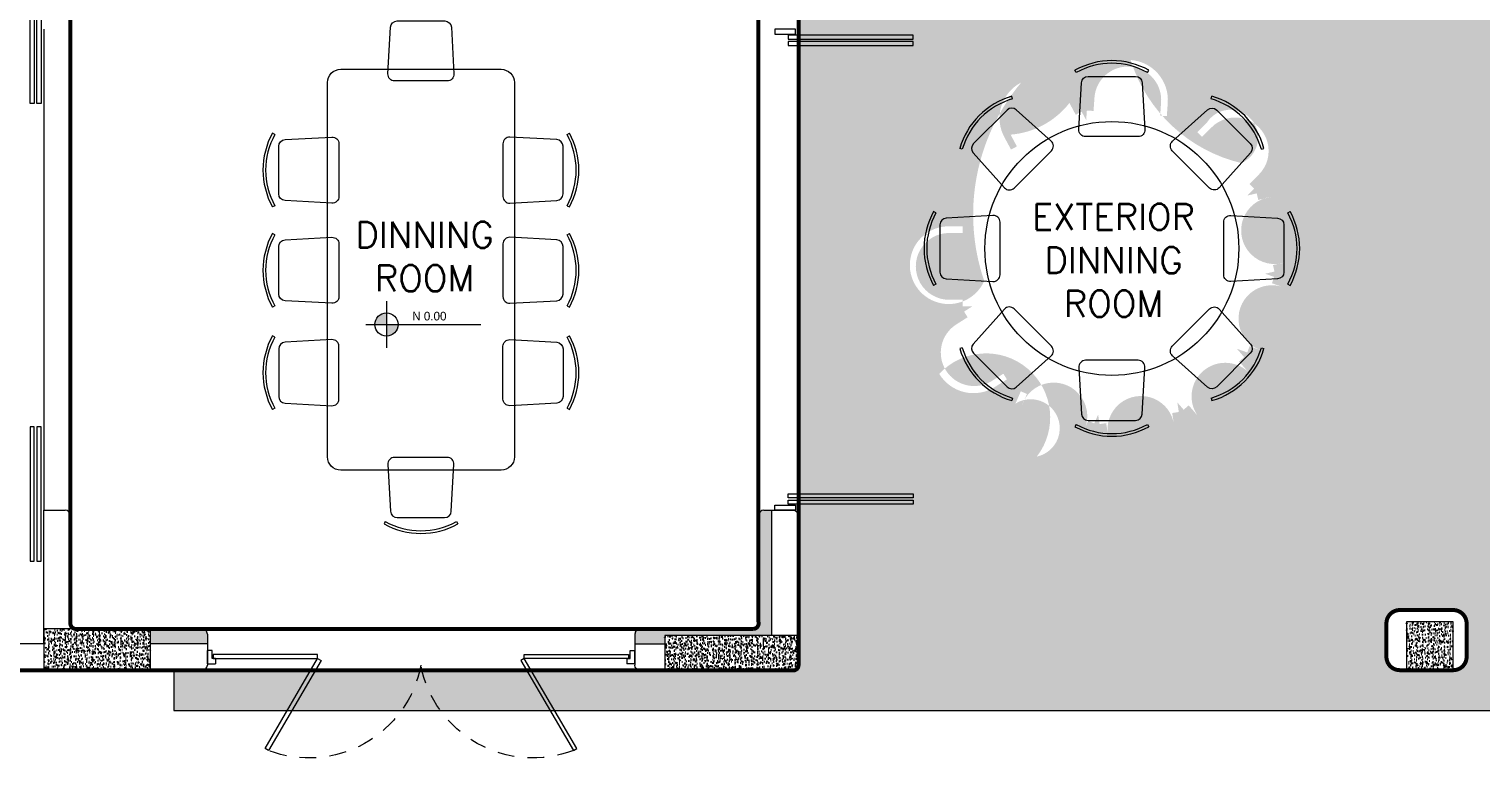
# Model space of a CAD drawing. Header units: metres. Extents: x 14 to 11050, y -346 to 476.
# Drawn here: x 142.66 to 153.52, y -216.09 to -210.63 of the extents above; entities that cross this region are included whole.
import ezdxf

# ---------------------------------------------------------------- set-up
doc = ezdxf.new("R2010")
doc.units = ezdxf.units.M
doc.linetypes.add('0', pattern=[0])
doc.linetypes.add('HIDDEN2', pattern=[0.1875, 0.125, -0.0625])
doc.layers.get('0').update_dxf_attribs({"color": 250, "linetype": '0', "lineweight": 20})
for name, color, linetype, lineweight in [('A-DOOR', 35, 'Continuous', 5), ('A-WALL', 250, 'Continuous', 20), ('baños', 140, 'Continuous', 0), ('Columnas', 7, 'Continuous', 18), ('MOBILIARIOS', 252, 'Continuous', 0), ('piso', 253, 'Continuous', 0), ('SE-2', 252, 'Continuous', 9), ('textos', 7, 'Continuous', 0)]:
    doc.layers.add(name, color=color, linetype=linetype, lineweight=lineweight)
doc.layers.add('HATCH', color=8, linetype='Continuous')
doc.layers.add('hatch piso', color=253, linetype='Continuous', lineweight=0, transparency=0.7)
doc.layers.add('RELLENO SECCION', color=8, linetype='Continuous', lineweight=0, transparency=0.4)
doc.layers.add('REVESTIMIENTO EXTERIOR', color=7, linetype='Continuous', lineweight=5, true_color=0xffdebd)
doc.styles.add('ESC100-2mm', font='arial.ttf', dxfattribs={"height": 0.15})
doc.styles.get("Standard").update_dxf_attribs({"font": 'arial.ttf', "height": 0.1875})
pattern_1 = [(49.99999999999999, (0, 0), (0.05829909407872129, -0.005100507372448988), [0.006096000000000001, -0.067056]), (355, (0, 0), (-0.01127789485599019, 0.06113819047649125), [0.004876800000000001, -0.05364498693440001]), (100.4514447, (0.00485824224, -0.00042504112), (0.04702119906891305, 0.05603768061190244), [0.005180802816, -0.056988878272]), (46.18420000000001, (0, 0.016256), (0.08674529308548158, -0.01345354493847269), [0.009144000000000001, -0.100584]), (96.63555760999996, (0.007228768000000001, 0.01513488), (0.07596932289648096, 0.07917635987127089), [0.0077712074048, -0.08548339461120001]), (351.1841511700001, (0, 0.016256), (0.07596932290079265, 0.07917635986737045), [0.007315189462400001, -0.0804671142144]), (21, (0.008128, 0.012192), (0.0485166052061224, -0.03272486341986804), [0.006096000000000001, -0.067056]), (326.0000000000001, (0.008128, 0.012192), (0.01977664907124706, 0.05894014915914217), [0.004876800000000001, -0.0536448]), (71.45144499999999, (0.012171050432, 0.009464928031999999), (0.06829325416918917, 0.02621528604348968), [0.005180802816000001, -0.056988780032]), (37.50000000000001, (0, 0), (0.0009883530401893813, 0.027057612439409), [0, -0.05299456, 0, -0.05445760000000001, 0, -0.05384800000000001]), (7.499999999999999, (0, 0), (0.02138229200329784, 0.03205778394179824), [0, -0.03104896, 0, -0.05177536000000001, 0, -0.0205232]), (327.5, (-0.01812544, 0), (0.04338899045339885, -0.001833198077655502), [0, -0.02032, 0, -0.06339840000000001, 0, -0.0841248]), (317.5, (-0.02625344, 0), (0.04740133804352578, 0.00813647713066657), [0, -0.026416, 0, -0.04210304, 0, -0.0597408])]

# ---------------------------------------------------------------- blocks, each defined once
blk = doc.blocks.new('A$C9daa110d')
at = {"layer": 'A-DOOR'}
for p, q in [((0.03499999968198608, 0.0005169954367829632), (0, 0.0005227126059708098)), ((1.633476927054289e-05, 0.1005227127141595), (0.06001633402468087, 0.100512911852725)), ((1.633476927054289e-05, 0.1005227127141595), (3.26695385979292e-05, 0.0005227126059708098)), ((0.03500980054343472, 0.06051699469219329), (0.03499999968198608, 0.0005169954367829632)), ((0.06000980011680213, 0.06051291099994671), (0.03500980054343472, 0.06051699469219329)), ((0.06000980011680213, 0.06051291099994671), (0.0600163340244535, 0.1005129105035465)), ((3.14000973762586, 0.06000980011684476), (3.140016271533511, 0.1000097996204445)), ((3.14000973762586, 0.06000980011684476), (3.165009737199227, 0.06000571642459818)), ((3.200016270789149, 0.1000000001081887), (3.140016271533739, 0.1000098009696231)), ((3.165009737199227, 0.06000571642459818), (3.164999936337779, 5.717169187846594e-06)), ((3.164999936337779, 5.717169187846594e-06), (3.199999936019822, 0)), ((3.200016270789149, 0.1000000001081887), (3.199999936019822, 0))]:
    blk.add_line(p, q, dxfattribs=at)
for points in [[(0.4314092330020003, 0.7340958945085703), (0.8247074544361226, 0.06038799940252204), (0.8508633782872153, 0.07565734447823758), (0.457565156853093, 0.7493652395843071)], [(2.765838793269268, 0.7337145708262867), (2.372320495568999, 0.060135200383165), (2.346169561538147, 0.07541308966342086), (2.739687859238416, 0.748992460106571)], [(0.04460117791131779, 0.06051542796283371), (0.8247074544361226, 0.06038799940252204), (0.8247025071707412, 0.03010128239537835), (0.04459623064587959, 0.03022871095569002)], [(3.152426772093804, 0.06000777182291728), (2.372320495568999, 0.060135200383165), (2.372315548303675, 0.02984848337602131), (3.15242182482848, 0.02972105481577358)]]:
    blk.add_lwpolyline(points, close=True, dxfattribs=at)
at = {"layer": 'A-DOOR', "linetype": 'HIDDEN2'}
for centre, start, end in [((0.7599614829443908, -0.04884637082306398), 10.76134296711832, 110.7488073156987), ((2.43703077724183, -0.04912031622266966), 69.23247441770859, 169.2199387662857)]:
    blk.add_arc(centre, 0.8535720901146175, start, end, dxfattribs=at)
blk = doc.blocks.new('A$C19a6c55b')
at = {"layer": 'A-DOOR'}
for points in [[(-1.728039933368564e-11, 3.562536612712151), (0.1553727816562969, 3.562536612712151), (0.1553727816562969, 3.600000000031727), (-1.728039933368564e-11, 3.600000000031727)], [(0.1005140850720636, 3.525121904975762), (1.035720050799682, 3.525121904975762), (1.035720050799682, 3.555408622386935), (0.1005140850720636, 3.555408622386935)], [(0.1005140850720636, 3.477433492034365), (1.035720050799682, 3.477433492034365), (1.035720050799682, 3.507720209445537), (0.1005140850720636, 3.507720209445537)], [(0.1005140850720636, 0.122566508029152), (1.035720050799682, 0.122566508029152), (1.035720050799682, 0.09227979061797953), (0.1005140850720636, 0.09227979061797953)], [(-1.728039933368564e-11, 0.0374633873513659), (0.1553727816562969, 0.0374633873513659), (0.1553727816562969, 3.178968199790688e-11), (-1.728039933368564e-11, 3.178968199790688e-11)], [(0.1005140850720636, 0.07487809508775456), (1.035720050799682, 0.07487809508775456), (1.035720050799682, 0.04459137767658206), (0.1005140850720636, 0.04459137767658206)]]:
    blk.add_lwpolyline(points, close=True, dxfattribs=at)
blk = doc.blocks.new('PL BASE 1N NASAS 09')
at = {"layer": 'HATCH'}
h = blk.add_hatch(dxfattribs=at)
h.set_pattern_fill('AR-CONC', color=256, scale=0.00032)
h.set_pattern_definition(pattern_1)
h.paths.add_polyline_path([(-99.03107123376117, -54.9387964355179), (-99.03107123376117, -55.23879643551791), (-98.23107123376118, -55.23879643551791), (-98.23107123376118, -54.9387964355179)])
h = blk.add_hatch(dxfattribs=at)
h.set_pattern_fill('AR-CONC', color=256, scale=0.00032)
h.set_pattern_definition(pattern_1)
h.paths.add_polyline_path([(-88.83107123375476, -55.23666571489017), (-88.48107123376883, -55.23666571489017), (-88.48107123377585, -54.88666571489014), (-88.83107123376178, -54.88666571489014)])
h = blk.add_hatch(dxfattribs=at)
h.set_pattern_fill('AR-CONC', color=256, scale=0.00032)
h.set_pattern_definition(pattern_1)
h.paths.add_polyline_path([(-94.38108143906942, -55.23879643552809), (-94.38151713547097, -54.98879643550768), (-93.63107123376068, -54.9887964354734), (-93.63063553736004, -54.98879643544521), (-93.38150693016303, -54.98879643544521), (-93.38150693016235, -55.23879643551803)])
at = {"layer": 'RELLENO SECCION', "true_color": 0xc7c8ca}
h = blk.add_hatch(color=9, dxfattribs=at)
h.dxf.hatch_style = 1
edge = h.paths.add_edge_path()
edge.add_arc((-93.7210712337618, -54.89879643551783), 0.04000000000003467, 270.0000000000407, 359.9999999999491, ccw=False)
edge.add_line((-93.72107123376178, -54.93879643551787), (-94.56605421593143, -54.93879643551792))
edge.add_arc((-94.56605421593139, -54.97879643551796), 0.04000000000004889, 90.00000000006106, 180.0000000016183)
edge.add_line((-94.60605421593144, -54.97879643551909), (-94.60605421592935, -55.04971880325937))
edge.add_line((-94.60605421592935, -55.04971880325937), (-94.38118238223932, -55.04971880325276))
edge.add_line((-94.38118238223932, -55.04971880325276), (-94.38107123376159, -54.98879643551774))
edge.add_line((-94.38107123376159, -54.98879643551774), (-93.63107123376145, -54.98879643545328))
edge.add_line((-93.63107123376145, -54.98879643545328), (-93.5814834477874, -54.98879643545168))
edge.add_line((-93.5814834477874, -54.98879643545168), (-93.58147075796398, -54.04973798366139))
edge.add_line((-93.58147075796398, -54.04973798366139), (-93.64107123376446, -54.04971909960484))
edge.add_arc((-93.64107123376176, -54.08971909960485), 0.04000000000000625, 90.00000000386754, 179.9999999999796)
edge.add_line((-93.68107123376177, -54.08971909960484), (-93.68107123376177, -54.89879643551787))
edge = h.paths.add_edge_path()
edge.add_arc((-97.84605503315241, -54.97879643551792), 0.04000000000000625, 359.9999999967838, 449.9999999999797)
edge.add_line((-97.8460550331524, -54.93879643551792), (-98.23107123376118, -54.93879643551787))
edge.add_line((-98.23107123376118, -54.93879643551787), (-98.23107123376118, -55.04971880325265))
edge.add_line((-98.23107123376118, -55.04971880325265), (-97.80605503315638, -55.04971880325269))
edge.add_line((-97.80605503315638, -55.04971880325269), (-97.8060550331524, -54.97879643552017))
at = {"layer": 'textos', "transparency": 33554534}
h = blk.add_hatch(color=256, dxfattribs=at)
h.dxf.hatch_style = 1
h.paths.add_polyline_path([(-96.46557318007744, -52.57425291447086, 0.4142135623730951), (-96.55211836813878, -52.66079810268363), (-96.46557318007744, -52.66079810268363)])
h.paths.add_polyline_path([(-96.37902799186467, -52.66079810268363), (-96.46557318007744, -52.66079810268363), (-96.46557318007744, -52.7473432908964, 0.4142135623730951)])
at = {"layer": 'A-DOOR'}
for points in [[(-99.10185211654857, -50.01227761068533), (-99.10185211654857, -51.00677761068533), (-99.13213883395997, -51.00677761068533), (-99.13213883395997, -50.01227761068533)], [(-99.0510294373463, -50.01227761068533), (-99.0510294373463, -51.00677761068533), (-99.0813161547577, -51.00677761068533), (-99.0813161547577, -50.01227761068533)], [(-99.10185211654857, -54.431916499058), (-99.10185211654857, -53.42641649905801), (-99.13213883395997, -53.42641649905801), (-99.13213883395997, -54.431916499058)], [(-99.0510294373463, -54.431916499058), (-99.0510294373463, -53.42641649905801), (-99.0813161547577, -53.42641649905801), (-99.0813161547577, -54.431916499058)]]:
    blk.add_lwpolyline(points, close=True, dxfattribs=at)
at = {"layer": 'A-WALL'}
for p, q in [((-99.0310712337411, -55.04971880325265), (-99.03107123374099, -54.04967998712061)), ((-99.0310712337411, -54.04967998712061), (-98.8710712337415, -54.04967998712061)), ((-98.83107123374113, -54.89879643551792), (-98.8310712337415, -54.08967998712059)), ((-93.68107123376177, -54.08971909960484), (-93.68107123376177, -54.89879643551785)), ((-97.84605503315241, -54.93879643551792), (-98.23107123376118, -54.93879643551787)), ((-97.8060550331524, -54.97879643552223), (-97.80605503316536, -55.20971880325706)), ((-94.60605421593144, -54.97879643552223), (-94.60605421592464, -55.20971880325269)), ((-99.0310712337411, -55.04971880325265), (-100.231004132018, -55.0497188030884)), ((-97.80605503315638, -55.04971880325269), (-98.23107123376118, -55.04971880325265)), ((-97.8460550331656, -55.24971880325274), (-102.6710041131419, -55.24971880307616))]:
    blk.add_line(p, q, dxfattribs=at)
for points in [[(-93.64107123376176, -54.04971909960484), (-93.4214834477872, -54.0497886746898, -0.414213562373095), (-93.38148344778719, -54.0897886746898), (-93.38148344778719, -55.20971880325269, -0.414213562373095), (-93.4214834477872, -55.24971880325269), (-94.56605421592464, -55.24971880325269, -0.414213562373095), (-94.60605421592464, -55.20971880325269)], [(-93.72107123376178, -54.93879643551787, 0.414213562373043), (-93.68107123376177, -54.89879643551787), (-93.68107123376177, -54.87787406771032)]]:
    blk.add_lwpolyline(points, format="xyb", dxfattribs=at)
for points in [[(-93.5814834477874, -54.98879643544521), (-93.58147075796398, -54.04973798366139)], [(-94.56605421593143, -54.93879643551787), (-93.72107123376178, -54.93879643551787)], [(-94.60605421592936, -55.04971880325937), (-94.38118238223932, -55.04971880325276)]]:
    blk.add_lwpolyline(points, dxfattribs=at)
blk.add_lwpolyline([(-88.4810712337412, -54.79758808262478), (-88.88107123374107, -54.79758808262478, 0.414213562373095), (-88.9810712337412, -54.89758808262481), (-88.9810712337412, -55.14758808262481, 0.414213562373095), (-88.88107123374107, -55.24758808262483), (-88.4810712337412, -55.24758808262483, 0.414213562373095), (-88.38107123374107, -55.14758808262481), (-88.38107123374107, -54.89758808262481, 0.414213562373095)], format="xyb", close=True, dxfattribs=at)
for centre, start, end in [((-98.8710712337415, -54.08967998712061), 2.651310382467988e-11, 90), ((-93.64107123376176, -54.08971909960484), 90.00000000000001, 179.9999999999943), ((-98.79107123374106, -54.8987964355179), 180.0000000000265, 269.9999999999973), ((-97.84605503315241, -54.97879643551791), 359.9999999938119, 89.99999999999726), ((-94.56605421593143, -54.97879643551791), 90.00000000000325, 180.0000000061881), ((-97.84605503316537, -55.20971880325274), 269.9999999996816, 359.9999999938119)]:
    blk.add_arc(centre, 0.04, start, end, dxfattribs=at)
at = {"layer": 'Columnas'}
for points in [[(-99.03107123376117, -54.9387964355179), (-99.03107123376117, -55.23879643551791), (-98.23107123376118, -55.23879643551791), (-98.23107123376118, -54.9387964355179)], [(-88.83107123376178, -55.23666571489017), (-88.48107123376178, -55.23666571489017), (-88.48107123376178, -54.88666571489014), (-88.83107123376178, -54.88666571489014)]]:
    blk.add_lwpolyline(points, close=True, dxfattribs=at)
blk.add_lwpolyline([(-94.38107123376159, -55.23879643551803), (-93.38107123376159, -55.23879643551803), (-93.38107123376165, -54.98879643544521), (-93.63107123376142, -54.98879643544521), (-93.63107123376145, -54.98879643545328), (-94.38107123376159, -54.98879643551774), (-94.38152734077886, -55.23879643551803)], dxfattribs=at)
at = {"layer": 'piso', "transparency": 33554687}
blk.add_line((-93.38148344778719, -54.08978867468981), (-93.3810712337413, -50.40978222417165), dxfattribs=at)
at = {"layer": 'piso'}
for p, q in [((-99.03107123374099, -50.44967998711974), (-99.03107123374099, -54.04967998712061)), ((-98.05600038232724, -55.2497188032528), (-98.05600038232724, -55.54971880325279)), ((-97.8460550331656, -55.24971880325274), (-94.56605421592464, -55.24971880325269)), ((-98.05600038232724, -55.54971880325279), (-88.18107123374125, -55.54971880325279))]:
    blk.add_line(p, q, dxfattribs=at)
at = {"layer": 'textos'}
for p, q in [((-96.46557318007744, -52.48682012883589), (-96.46557318007744, -52.83477607653114)), ((-96.61938859591628, -52.66079810268363), (-95.75851461601614, -52.66079810268363))]:
    blk.add_line(p, q, dxfattribs=at)
blk.add_circle((-96.46557318007744, -52.66079810268363), 0.08654518812586502, dxfattribs=at)
at = {"color": 1, "xscale": -1, "rotation": 180}
blk.add_blockref('A$C9daa110d', (-97.8060621282413, -55.09971880310571), dxfattribs=at)
at = {"layer": 'SE-2'}
blk.add_blockref('A$C19a6c55b', (-93.55875762456046, -54.04978867472159), dxfattribs=at)
at = {"layer": 'baños', "linetype": 'Continuous'}
for tag, p in [('TRADENAME', (-121.6562016750018, -54.82733454534268)), ('MODELNUMBER', (-121.6562016749461, -54.82729221336881)), ('PRODUCT', (-121.6562016750575, -54.82737687731678)), ('MATERIAL', (-121.6562016751134, -54.82741920929088))]:
    blk.add_attdef(tag, p, '', height=2.5399184405861e-05, rotation=359.9999244952277, dxfattribs=at)
at = {"layer": 'textos', "char_height": 0.195, "width": 3.404876511770499, "attachment_point": 7}
for s, insert in [('\\pxqc;{\\Fromans|c0;EXTERIOR\\PDINNING \\PROOM}', (-92.72650502324075, -52.60243669276115)), ('\\pxqc;{\\Fromans|c0;DINNING \\PROOM}', (-97.88306422797069, -52.41199728802179))]:
    blk.add_mtext(s, dxfattribs=dict(at, insert=insert))
at = {"layer": 'textos', "insert": (-96.27260545934023, -52.56541085007686), "char_height": 0.065, "attachment_point": 1, "style": 'ESC100-2mm'}
blk.add_mtext_dynamic_manual_height_columns('{\\Ftxt|c0;N 0.00}', width=2.216942068900153, gutter_width=0.5, heights=[0], dxfattribs=at)
blk = doc.blocks.new('PL MUEBLES 1N NASAS 09')
at = {"layer": 'hatch piso'}
h = blk.add_hatch(dxfattribs=at)
h.set_pattern_fill('AR-BRSTD', color=256, scale=0.002, angle=-90.00000000000001)
h.set_pattern_definition([(270, (32.50438192473212, 232.0100725299642), (0.1354836, -2.178742458197296e-17), []), (0, (32.50438192473212, 232.0100725299642), (0.1354836, 0.2032), [0.1354836, -0.1354836])])
h.paths.add_polyline_path([(77.64229406997623, 53.25491652137001), (75.08047333544067, 53.25491652137001), (75.08047333544044, 47.44807486002907), (74.08047333542248, 47.44807486007264), (74.08047333544073, 53.25357486007555), (64.20552944245787, 53.25357486007555), (64.20552944245782, 52.9535748600422), (68.88047333544063, 52.95357486001596), (68.880473335447, 32.95357486002914), (64.20554418686284, 32.95357486002335), (64.20554418684607, 32.65357486003462), (74.0804733354226, 32.65357486001759), (74.08047333543175, 38.45357486005076), (75.0804733354496, 38.45357486000719), (75.08047333544044, 32.65491652136998), (77.64229406997623, 32.65491652136998)])
h.paths.add_polyline_path([(72.26297461204848, 46.10878603823181), (72.26297461204848, 45.65878603823199), (72.68813298355411, 45.65878603823199), (72.68813298355411, 44.65878603823199), (70.08813298355398, 44.65878603823199), (70.08813298355398, 45.65878603823199), (70.50487204015616, 45.65878603823199), (70.50487204015616, 46.10878603823181)], flags=16)
h.paths.add_polyline_path([(70.19505878956664, 48.59953696519079), (70.19505878956664, 49.59953696519079), (71.89505878956669, 49.59953696519079), (71.89505878956669, 48.59953696519079)], flags=16)
edge = h.paths.add_edge_path(flags=16)
edge.add_arc((73.38047333544063, 47.14807486002934), 0.1000000000000227, 90, 180, ccw=False)
edge.add_line((73.38047333544063, 47.24807486002936), (73.78047333544049, 47.24807486002936))
edge.add_arc((73.78047333544055, 47.14807486002928), 0.1000000000000796, 3.26281224261038e-11, 90.00000000003263, ccw=False)
edge.add_line((73.88047333544063, 47.14807486002934), (73.8804733354406, 46.89807486002937))
edge.add_arc((73.78047333544062, 46.89807486002935), 0.0999999999999801, -90.00000000000819, 8.185452315956354e-12, ccw=False)
edge.add_line((73.7804733354406, 46.79807486002937), (73.38047333544051, 46.79807486002937))
edge.add_arc((73.38047333544048, 46.89807486002937), 0.09999999999999432, 180, 270.00000000001626, ccw=False)
edge.add_line((73.28047333544049, 46.89807486002937), (73.2804733354406, 47.14807486002934))
edge = h.paths.add_edge_path(flags=16)
edge.add_arc((71.0742145383112, 50.00336760197825), 0.25, 0, 360)
edge = h.paths.add_edge_path(flags=16)
edge.add_ellipse((71.53813297908363, 43.9233636517568), major_axis=(0.7999549386161108, 0.008490947165668672), ratio=0.4192585178968346, start_angle=0, end_angle=360)
h.paths.add_polyline_path([(72.68813298355411, 44.30739295435234), (73.48813298360068, 44.30739295435234), (73.48813298360068, 43.50739295430577), (72.68813298355411, 43.50739295430577)], flags=16)
h.paths.add_polyline_path([(70.08813298355398, 44.30739295435234), (70.08813298355398, 43.50739295430577), (69.28813298350741, 43.50739295430577), (69.28813298350741, 44.30739295435234)], flags=16)
h.paths.add_polyline_path([(70.19505878956664, 50.40719823876572), (70.19505878956664, 51.40719823876572), (71.89505878956669, 51.40719823876572), (71.89505878956669, 50.40719823876572)], flags=16)
edge = h.paths.add_edge_path(flags=16)
edge.add_ellipse((71.53813297908363, 41.98370843603601), major_axis=(0.7999549386161108, -0.008490947165668672), ratio=0.4192585178968346, start_angle=0, end_angle=360, ccw=False)
h.paths.add_polyline_path([(72.68813298355411, 42.39967913348704), (73.48813298360068, 42.39967913348704), (73.48813298360068, 41.59967913344047), (72.68813298355411, 41.59967913344047)], flags=16)
h.paths.add_polyline_path([(70.08813298355398, 42.39967913348704), (70.08813298355398, 41.59967913344047), (69.28813298350741, 41.59967913344047), (69.28813298350741, 42.39967913348704)], flags=16)
edge = h.paths.add_edge_path(flags=16)
edge.add_line((73.28047333544072, 52.59594413940195), (73.28047333544063, 52.84594413940189))
edge.add_arc((73.38047333544061, 52.84594413940191), 0.0999999999999801, 89.99999999999193, 180.0000000000081, ccw=False)
edge.add_line((73.38047333544063, 52.94594413940189), (73.78047333544072, 52.94594413940189))
edge.add_arc((73.78047333544069, 52.84594413940195), 0.09999999999993747, -3.26281224261038e-11, 89.99999999998369, ccw=False)
edge.add_line((73.88047333544063, 52.84594413940189), (73.88047333544071, 52.59594413940195))
edge.add_arc((73.78047333544073, 52.59594413940194), 0.0999999999999801, -90.00000000000819, 8.185452315956354e-12, ccw=False)
edge.add_line((73.78047333544072, 52.49594413940196), (73.38047333544063, 52.49594413940196))
edge.add_arc((73.38047333544066, 52.59594413940189), 0.09999999999993747, 179.9999999999674, 269.99999999998374, ccw=False)
h.paths.add_polyline_path([(72.68813298355411, 41.24828604956082), (72.68813298355411, 40.24828604956082), (72.26297461204848, 40.24828604956082), (72.26297461204848, 39.798286049561), (70.50487204015616, 39.798286049561), (70.50487204015616, 40.24828604956082), (70.08813298355398, 40.24828604956082), (70.08813298355398, 41.24828604956082)], flags=16)
edge = h.paths.add_edge_path(flags=16)
edge.add_line((73.38047333544051, 39.0989972277639), (73.7804733354406, 39.0989972277639))
edge.add_arc((73.78047333544063, 38.99899722776391), 0.09999999999999432, 0, 90.00000000001631, ccw=False)
edge.add_line((73.88047333544063, 38.99899722776391), (73.88047333544051, 38.74899722776394))
edge.add_arc((73.78047333544049, 38.74899722776394), 0.1000000000000227, -90, 0, ccw=False)
edge.add_line((73.78047333544049, 38.64899722776391), (73.38047333544063, 38.64899722776391))
edge.add_arc((73.38047333544057, 38.74899722776399), 0.1000000000000796, 180.0000000000326, 270.00000000003257, ccw=False)
edge.add_line((73.28047333544049, 38.74899722776394), (73.2804733354406, 38.99899722776391))
edge.add_arc((73.38047333544057, 38.99899722776394), 0.0999999999999659, 90.00000000003263, 180.0000000000163, ccw=False)
edge = h.paths.add_edge_path(flags=0)
edge.add_line((70.48365891830525, 36.79522317820329), (70.4398800839295, 36.82292017399391))
edge.add_line((70.4398800839295, 36.82292017399391), (70.4131478727083, 36.78066631164694))
edge.add_line((70.4131478727083, 36.78066631164694), (70.32864014801484, 36.83413073408965))
edge.add_arc((70.19497909190825, 36.62286142235588), 0.2499999999999819, 57.68021319181359, 237.6802131918136)
edge.add_line((70.06131803580166, 36.41159211062211), (70.14582576049537, 36.3581276881792))
edge.add_line((70.14582576049537, 36.3581276881792), (70.11909354927406, 36.3158738258324))
edge.add_line((70.11909354927406, 36.3158738258324), (70.1731394557655, 36.28168129270685))
edge.add_arc((71.25621804709692, 35.97743506840928), 1.124999999999911, 133.3709649465783, 164.3094841489595, ccw=False)
edge = h.paths.add_edge_path(flags=16)
edge.add_arc((70.00419201307986, 35.98652027748952), 0.2909391300207996, 89.2588743430332, 335.97933893623923, ccw=False)
edge.add_line((70.00795522989785, 36.27743506841023), (70.1079552298981, 36.2774350684102))
edge.add_line((70.1079552298981, 36.2774350684102), (70.1079552298981, 36.22743506841022))
edge.add_line((70.1079552298981, 36.22743506841022), (70.00795522989739, 36.22743506841022))
edge.add_arc((70.00795522989732, 35.97743506841022), 0.25, 89.99999999998371, 269.9999999999902)
edge.add_line((70.00795522989728, 35.72743506841022), (70.10795522989741, 35.72743506841022))
edge.add_line((70.10795522989741, 35.72743506841022), (70.10795522989719, 35.67743506841012))
edge.add_line((70.10795522989719, 35.67743506841012), (70.17985118550013, 35.67743506841003))
edge.add_line((70.17985118550013, 35.67743506841003), (70.11909354927406, 35.63899631098781))
edge.add_line((70.11909354927406, 35.63899631098781), (70.14582576049537, 35.59674244864101))
edge.add_line((70.14582576049537, 35.59674244864101), (70.06131803580149, 35.54327802619801))
edge.add_arc((70.19497909190824, 35.33200871446432), 0.2499999999999934, 122.3197868082271, 302.3197868081512)
edge.add_line((70.3286401480147, 35.12073940273046), (70.4131478727083, 35.17420382517327))
edge.add_line((70.4131478727083, 35.17420382517327), (70.4398800839295, 35.1319499628263))
edge.add_line((70.4398800839295, 35.1319499628263), (70.35537235923601, 35.07848554038364))
edge.add_arc((70.18980004316087, 35.32865709781886), 0.3000000000000866, 211.2742799023337, 303.49798923904575, ccw=False)
edge.add_arc((70.28470962891768, 34.84717721287504), 0.4790926908531943, -37.75931426553501, 137.1634994422355, ccw=False)
edge.add_arc((70.6181354084435, 34.76621458644701), 0.2171929796369701, 282.0494044415422, 481.7281917725827)
edge.add_line((70.5039157446194, 34.95094860821749), (70.54397861828869, 35.04257265611608))
edge.add_line((70.54397861828869, 35.04257265611608), (70.58979064223826, 35.02254121928166))
edge.add_line((70.58979064223826, 35.02254121928166), (70.54972776856889, 34.93091717138276))
edge.add_arc((70.78995102193791, 34.85629014508434), 0.2515480163176458, -29.977208623414526, 162.7422291662654, ccw=False)
edge.add_line((71.00784800806281, 34.73060280303662), (71.04791088173232, 34.82222685093558))
edge.add_line((71.04791088173232, 34.82222685093558), (71.09372290568177, 34.80219541410091))
edge.add_line((71.09372290568177, 34.80219541410091), (71.12252649154783, 34.86806939889908))
edge.add_line((71.12252649154783, 34.86806939889908), (71.1334043820147, 34.79700112235417))
edge.add_line((71.1334043820147, 34.79700112235417), (71.18282877310111, 34.80456614487588))
edge.add_line((71.18282877310111, 34.80456614487588), (71.19795881814392, 34.70571736270335))
edge.add_arc((71.44301081336786, 34.75706609966703), 0.2503740664505842, 5.569938851973177, 191.8346553073248, ccw=False)
edge.add_line((71.69220272900674, 34.78136758791845), (71.67707268396379, 34.88021637009109))
edge.add_line((71.67707268396379, 34.88021637009109), (71.72649707505019, 34.8877813926126))
edge.add_line((71.72649707505019, 34.8877813926126), (71.71561918458355, 34.95884966915656))
edge.add_line((71.71561918458355, 34.95884966915656), (71.76280808590553, 34.90460728698221))
edge.add_line((71.76280808590553, 34.90460728698221), (71.80053091865756, 34.93742478062785))
edge.add_line((71.80053091865756, 34.93742478062785), (71.86616590594875, 34.86197911512375))
edge.add_arc((72.07366298416885, 35.00436117733337), 0.2516499336557487, 47.586710559375774, 214.4574572161482, ccw=False)
edge.add_line((72.24339423346777, 35.19015405157879), (72.17775924617666, 35.26559971708247))
edge.add_line((72.17775924617666, 35.26559971708247), (72.21548207892869, 35.29841721072793))
edge.add_line((72.21548207892869, 35.29841721072793), (72.16120610725665, 35.36080599105202))
edge.add_line((72.16120610725665, 35.36080599105202), (72.23912736835058, 35.33311992811727))
edge.add_line((72.23912736835058, 35.33311992811727), (72.25586750521842, 35.38023434011251))
edge.add_line((72.25586750521842, 35.38023434011251), (72.35009632920836, 35.34675406637668))
edge.add_arc((72.42344946373964, 35.58600269563753), 0.2502410616760513, 67.92434522055379, 252.9545688689378, ccw=False)
edge.add_line((72.5174976978879, 35.81789818632751), (72.42326887389748, 35.85137846006347))
edge.add_line((72.42326887389748, 35.85137846006347), (72.44000901076555, 35.89849287205865))
edge.add_line((72.44000901076555, 35.89849287205865), (72.37226229730521, 35.92256383479929))
edge.add_line((72.37226229730521, 35.92256383479929), (72.44238290461084, 35.93844240095072))
edge.add_line((72.44238290461084, 35.93844240095072), (72.43134016512812, 35.98720773602298))
edge.add_line((72.43134016512812, 35.98720773602298), (72.52887083527327, 36.00929321498855))
edge.add_arc((72.44454272698913, 36.24652703388856), 0.2517759215585634, 95.9500134262143, 289.56847427955125, ccw=False)
edge.add_line((72.41844344044642, 36.49694656571191), (72.32091277030162, 36.47486108674644))
edge.add_line((72.32091277030162, 36.47486108674644), (72.30987003081913, 36.52362642181888))
edge.add_line((72.30987003081913, 36.52362642181888), (72.23974942351259, 36.50774785566722))
edge.add_line((72.23974942351259, 36.50774785566722), (72.2905173696027, 36.55865604834503))
edge.add_line((72.2905173696027, 36.55865604834503), (72.25511329697332, 36.59396258656756))
edge.add_line((72.25511329697332, 36.59396258656756), (72.3257263734188, 36.66477073182679))
edge.add_arc((72.14870601027216, 36.84130342293936), 0.2500000000000276, 315.0790306611175, 495.0790306611176)
edge.add_line((71.97168564712553, 37.01783611405193), (71.90107257068047, 36.94702796879307))
edge.add_line((71.90107257068047, 36.94702796879307), (71.8656684980511, 36.98233450701579))
edge.add_line((71.8656684980511, 36.98233450701579), (71.93628157449609, 37.05314265227432))
edge.add_arc((72.11193890494438, 36.94155232418589), 0.2081054998386675, -66.66126001738809, 147.5733142981679, ccw=False)
edge.add_arc((72.4600398191716, 37.86661616611086), 1.147321265390582, 197.4890942626398, 256.61195041888857, ccw=False)
edge.add_arc((71.34453005339905, 37.22257002107318), 0.3000000000000184, -4.056946773256527, 85.94305322670817, ccw=False)
edge.add_line((71.64377832119357, 37.20134564306127), (71.63670352852301, 37.10159622046302))
edge.add_line((71.63670352852301, 37.10159622046302), (71.58682881722387, 37.10513361679813))
edge.add_line((71.58682881722387, 37.10513361679813), (71.59390360989457, 37.20488303939655))
edge.add_arc((71.3445300533992, 37.22257002107347), 0.2499999999999791, 355.9430532266679, 535.9430532266679)
edge.add_line((71.09515649690383, 37.24025700275038), (71.08808170423293, 37.14050758015145))
edge.add_line((71.08808170423293, 37.14050758015145), (71.0382069929338, 37.14404497648678))
edge.add_line((71.0382069929338, 37.14404497648678), (71.03312050313633, 37.07232917590233))
edge.add_line((71.03312050313633, 37.07232917590233), (70.99907654134853, 37.1356540296149))
edge.add_line((70.99907654134853, 37.1356540296149), (70.9550373091119, 37.11197817643023))
edge.add_line((70.9550373091119, 37.11197817643023), (70.90768560274256, 37.20005664090368))
edge.add_arc((70.41794177396018, 37.58306046093398), 0.6217241703426248, 274.5528404303045, 321.9728396393702, ccw=False)
edge.add_line((70.46729328037719, 36.9632981090582), (70.5146449867463, 36.875219644585))
edge.add_line((70.5146449867463, 36.875219644585), (70.47060575450968, 36.85154379140064))
edge.add_line((70.47060575450968, 36.85154379140064), (70.42325404814054, 36.93962225587381))
edge.add_arc((70.68451263027005, 37.08708056613028), 0.3000000000000281, 117.21733312906969, 209.4410424654766, ccw=False)
edge.add_arc((71.72346180163836, 36.36551926102893), 1.536286398669192, 139.9591478279679, 198.8921358504717)
edge = h.paths.add_edge_path(flags=0)
edge.add_arc((71.25621804708152, 35.9774350684101), 0.6999999999999886, 0, 360)
edge = h.paths.add_edge_path(flags=16)
edge.add_line((73.38047333544063, 33.41112794839165), (73.78047333544049, 33.41112794839165))
edge.add_arc((73.78047333544055, 33.31112794839157), 0.1000000000000796, 3.26281224261038e-11, 90.00000000003263, ccw=False)
edge.add_line((73.88047333544063, 33.31112794839163), (73.88047333544051, 33.06112794839163))
edge.add_arc((73.78047333544049, 33.06112794839163), 0.1000000000000227, -90, 0, ccw=False)
edge.add_line((73.78047333544049, 32.96112794839161), (73.38047333544063, 32.96112794839161))
edge.add_arc((73.38047333544057, 33.06112794839169), 0.1000000000000796, 180.0000000000326, 270.00000000003257, ccw=False)
edge.add_line((73.28047333544049, 33.06112794839163), (73.2804733354406, 33.31112794839163))
edge.add_arc((73.38047333544063, 33.31112794839163), 0.1000000000000227, 90, 180, ccw=False)
at = {"layer": 'MOBILIARIOS'}
for p, q in [((70.95899865385444, 37.42813429170867), (70.94928579523092, 37.44561743723109)), ((71.49185799978476, 37.42813429170867), (71.50157085840827, 37.44561743723109)), ((70.48282773652342, 37.23089783974257), (70.47733331396545, 37.25012831869532)), ((71.96802891711577, 37.23089783974257), (71.97352333967375, 37.25012831869532)), ((64.96046821510944, 36.96454218453057), (64.94298506958702, 36.97425504315409)), ((67.14720345517534, 36.96454218453057), (67.16468660069776, 36.97425504315409)), ((70.10603927959745, 36.85410938281661), (70.08680880064468, 36.85960380537455)), ((72.34481737404174, 36.85410938281661), (72.36404785299452, 36.85960380537455)), ((64.96046821510944, 36.43168283860025), (64.94298506958702, 36.42196997997674)), ((67.14720345517534, 36.43168283860025), (67.16468660069776, 36.42196997997674)), ((69.90880282763133, 36.37793846548556), (69.89131968210891, 36.38765132410908)), ((72.54205382600786, 36.37793846548556), (72.55953697153028, 36.38765132410908)), ((64.96046821510944, 36.21454218453057), (64.94298506958702, 36.22425504315409)), ((67.14720345517534, 36.21454218453057), (67.16468660069776, 36.22425504315409)), ((69.90880282763133, 35.84507911955524), (69.89131968210891, 35.83536626093173)), ((72.54205382600786, 35.84507911955524), (72.55953697153028, 35.83536626093173)), ((64.96046821510944, 35.68168283860025), (64.94298506958702, 35.67196997997674)), ((67.14720345517534, 35.68168283860025), (67.16468660069776, 35.67196997997674)), ((64.96046821510944, 35.4484266893481), (64.94298506958702, 35.45813954797161)), ((67.14720345517534, 35.4484266893481), (67.16468660069776, 35.45813954797161)), ((70.10603927959748, 35.36890820222425), (70.0868088006447, 35.36341377966625)), ((72.34481737404171, 35.36890820222425), (72.36404785299449, 35.36341377966625)), ((64.96046821510944, 34.91556734341778), (64.94298506958702, 34.90585448479426)), ((67.14720345517534, 34.91556734341778), (67.16468660069776, 34.90585448479426)), ((70.48282773652345, 34.99211974529829), (70.47733331396545, 34.97288926634554)), ((71.96802891711575, 34.99211974529829), (71.97352333967375, 34.97288926634554)), ((70.95899865385444, 34.79488329333214), (70.94928579523092, 34.77740014780972)), ((71.49185799978476, 34.79488329333214), (71.50157085840827, 34.77740014780972)), ((65.78740616217723, 34.06817947165139), (65.77769330355372, 34.05069632612897)), ((66.32026550810755, 34.06817947165139), (66.32997836673107, 34.05069632612897))]:
    blk.add_line(p, q, dxfattribs=at)
for points in [[(65.87649220861255, 37.8148128930073), (66.23189356207155, 37.8148128930073, -0.3980502806704841), (66.28181657973192, 37.76758639398834), (66.30126102417631, 37.41758639398843, -0.4305637126590388), (66.25133800651594, 37.36481289300725), (65.85704776416816, 37.36481289300725, -0.4305637126590388), (65.80712474650778, 37.41758639398843), (65.82656919095217, 37.76758639398834, -0.3980502806704841)], [(66.75383583514233, 37.35226801982351), (66.75383583514233, 34.55226801982333, -0.414213562373095), (66.65383583514242, 34.45226801982342), (65.45383583514237, 34.45226801982342, -0.414213562373095), (65.35383583514235, 34.55226801982333), (65.35383583514235, 37.35226801982351, -0.414213562373095), (65.45383583514237, 37.45226801982342), (66.65383583514242, 37.45226801982342, -0.414213562373095)], [(71.0477276500901, 37.39856088037158), (71.4031290035491, 37.39856088037158, -0.3980502806704841), (71.45305202120947, 37.35133438135274), (71.47249646565386, 37.00133438135271, -0.4305637126590388), (71.42257344799349, 36.94856088037159), (71.0282832056457, 36.94856088037159, -0.4305637126590388), (70.97836018798533, 37.00133438135271), (70.99780463242972, 37.35133438135274, -0.3980502806704841)], [(70.44099842129656, 37.14724540511714), (70.18969171422283, 36.89593869804344, 0.3980502806704841), (70.18778498760581, 36.82724361601056), (70.42152306249808, 36.56600694407224, 0.4305637126590388), (70.49414046723375, 36.56399134798648), (70.77294577135355, 36.84279665210625, 0.4305637126590388), (70.77093017526776, 36.91541405684189), (70.50969350332944, 37.14915213173419, 0.3980502806704841)], [(72.00985823234264, 37.14724540511714), (72.26116493941636, 36.89593869804344, -0.3980502806704841), (72.26307166603338, 36.82724361601056), (72.02933359114111, 36.56600694407224, -0.4305637126590388), (71.95671618640544, 36.56399134798648), (71.67791088228564, 36.84279665210625, -0.4305637126590388), (71.67992647837143, 36.91541405684189), (71.94116315030975, 37.14915213173419, -0.3980502806704841)], [(64.99004162644653, 36.52041183483591), (64.99004162644653, 36.87581318829491, -0.3980502806704841), (65.03726812546537, 36.92573620595529), (65.3872681254654, 36.94518065039968, -0.4305637126590388), (65.44004162644646, 36.8952576327393), (65.44004162644646, 36.50096739039152, -0.4305637126590388), (65.3872681254654, 36.45104437273115), (65.03726812546537, 36.47048881717554, -0.3980502806704841)], [(67.11763004383826, 36.52041183483591), (67.11763004383826, 36.87581318829491, 0.3980502806704841), (67.07040354481941, 36.92573620595529), (66.72040354481939, 36.94518065039968, 0.4305637126590388), (66.66763004383822, 36.8952576327393), (66.66763004383822, 36.50096739039152, 0.4305637126590388), (66.72040354481939, 36.45104437273115), (67.07040354481941, 36.47048881717554, 0.3980502806704841)], [(69.93837623896842, 36.2892094692499), (69.93837623896842, 35.9338081157909, 0.3980502806704841), (69.98560273798726, 35.88388509813053), (70.33560273798729, 35.86444065368614, 0.4305637126590388), (70.3883762389684, 35.91436367134651), (70.3883762389684, 36.30865391369429, 0.4305637126590388), (70.33560273798729, 36.35857693135467), (69.98560273798726, 36.33913248691028, 0.3980502806704841)], [(72.51248041467078, 36.2892094692499), (72.51248041467078, 35.9338081157909, -0.3980502806704841), (72.46525391565193, 35.88388509813053), (72.1152539156519, 35.86444065368614, -0.4305637126590388), (72.06248041467079, 35.91436367134651), (72.06248041467079, 36.30865391369429, -0.4305637126590388), (72.1152539156519, 36.35857693135467), (72.46525391565193, 36.33913248691028, -0.3980502806704841)], [(64.99004162644653, 35.77041183483591), (64.99004162644653, 36.12581318829491, -0.3980502806704841), (65.03726812546537, 36.17573620595529), (65.3872681254654, 36.19518065039968, -0.4305637126590388), (65.44004162644646, 36.1452576327393), (65.44004162644646, 35.75096739039152, -0.4305637126590388), (65.3872681254654, 35.70104437273115), (65.03726812546537, 35.72048881717554, -0.3980502806704841)], [(67.11763004383826, 35.77041183483591), (67.11763004383826, 36.12581318829491, 0.3980502806704841), (67.07040354481941, 36.17573620595529), (66.72040354481939, 36.19518065039968, 0.4305637126590388), (66.66763004383822, 36.1452576327393), (66.66763004383822, 35.75096739039152, 0.4305637126590388), (66.72040354481939, 35.70104437273115), (67.07040354481941, 35.72048881717554, 0.3980502806704841)], [(70.18969171422286, 35.32707888699742), (70.44099842129658, 35.07577217992367, 0.3980502806704841), (70.50969350332944, 35.07386545330662), (70.77093017526782, 35.30760352819892, 0.4305637126590388), (70.77294577135358, 35.38022093293456), (70.49414046723375, 35.65902623705438, 0.4305637126590388), (70.42152306249811, 35.65701064096863), (70.18778498760581, 35.39577396903025, 0.3980502806704841)], [(72.26116493941633, 35.32707888699742), (72.00985823234261, 35.07577217992367, -0.3980502806704841), (71.94116315030975, 35.07386545330662), (71.67992647837137, 35.30760352819892, -0.4305637126590388), (71.67791088228562, 35.38022093293456), (71.95671618640544, 35.65902623705438, -0.4305637126590388), (72.02933359114108, 35.65701064096863), (72.26307166603338, 35.39577396903025, -0.3980502806704841)], [(64.99004162644653, 35.35969769311244), (64.99004162644653, 35.00429633965344, 0.3980502806704841), (65.03726812546537, 34.95437332199306), (65.3872681254654, 34.93492887754867, 0.4305637126590388), (65.44004162644646, 34.98485189520905), (65.44004162644646, 35.37914213755683, 0.4305637126590388), (65.3872681254654, 35.4290651552172), (65.03726812546537, 35.40962071077281, 0.3980502806704841)], [(67.11763004383826, 35.35969769311244), (67.11763004383826, 35.00429633965344, -0.3980502806704841), (67.07040354481941, 34.95437332199306), (66.72040354481939, 34.93492887754867, -0.4305637126590388), (66.66763004383822, 34.98485189520905), (66.66763004383822, 35.37914213755683, -0.4305637126590388), (66.72040354481939, 35.4290651552172), (67.07040354481941, 35.40962071077281, -0.3980502806704841)], [(71.0477276500901, 34.82445670466922), (71.4031290035491, 34.82445670466922, 0.3980502806704841), (71.45305202120947, 34.87168320368807), (71.47249646565386, 35.22168320368809, 0.4305637126590388), (71.42257344799349, 35.27445670466921), (71.0282832056457, 35.27445670466921, 0.4305637126590388), (70.97836018798533, 35.22168320368809), (70.99780463242972, 34.87168320368807, 0.3980502806704841)], [(65.8761351584129, 34.09775288298836), (66.2315365118719, 34.09775288298836, 0.3980502806704841), (66.28145952953227, 34.14497938200732), (66.30090397397666, 34.49497938200723, 0.4305637126590388), (66.25098095631628, 34.54775288298841), (65.8566907139685, 34.54775288298841, 0.4305637126590388), (65.80676769630813, 34.49497938200723), (65.82621214075252, 34.14497938200732, 0.3980502806704841)]]:
    blk.add_lwpolyline(points, format="xyb", close=True, dxfattribs=at)
blk.add_circle((71.2254283268196, 36.1115087925204), 0.95, dxfattribs=at)
for centre, radius, start, end in [((71.2254283268196, 36.94856088037159), 0.5686122742864268, 60.94539590091538, 119.0546040990846), ((71.2254283268196, 36.94856088037159), 0.5486122742864268, 60.94539590091538, 119.0546040990846), ((70.63354311929366, 36.70339400004634), 0.5686122742864268, 105.9453959009162, 164.0546040990857), ((70.63354311929366, 36.70339400004634), 0.5486122742864268, 105.9453959009145, 164.0546040990857), ((71.81731353434553, 36.70339400004634), 0.5486122742864268, 15.94539590091436, 74.05460409908554), ((71.81731353434553, 36.70339400004634), 0.5686122742864268, 15.94539590091436, 74.05460409908386), ((65.44004162644646, 36.69811251156541), 0.5686122742864268, 150.9453959009024, 209.0546040990975), ((65.44004162644646, 36.69811251156541), 0.5486122742864268, 150.9453959009024, 209.0546040990975), ((66.66763004383822, 36.69811251156541), 0.5486122742864268, 330.9453959009006, 29.05460409909937), ((66.66763004383822, 36.69811251156541), 0.5686122742864268, 330.9453959009006, 29.05460409909937), ((70.3883762389684, 36.1115087925204), 0.5686122742864268, 150.9453959009156, 209.0546040990841), ((70.3883762389684, 36.1115087925204), 0.5486122742864268, 150.9453959009156, 209.0546040990841), ((72.06248041467079, 36.1115087925204), 0.5486122742864268, 330.9453959009156, 29.05460409908443), ((72.06248041467079, 36.1115087925204), 0.5686122742864268, 330.9453959009156, 29.05460409908443), ((65.44004162644646, 35.94811251156541), 0.5686122742864268, 150.9453959009024, 209.0546040990975), ((65.44004162644646, 35.94811251156541), 0.5486122742864268, 150.9453959009024, 209.0546040990975), ((66.66763004383822, 35.94811251156541), 0.5486122742864268, 330.9453959009006, 29.05460409909937), ((66.66763004383822, 35.94811251156541), 0.5686122742864268, 330.9453959009006, 29.05460409909937), ((65.44004162644646, 35.18199701638294), 0.5686122742864268, 150.9453959009156, 209.0546040990844), ((65.44004162644646, 35.18199701638294), 0.5486122742864268, 150.9453959009156, 209.0546040990844), ((66.66763004383822, 35.18199701638294), 0.5486122742864268, 330.9453959009156, 29.05460409908443), ((66.66763004383822, 35.18199701638294), 0.5686122742864268, 330.9453959009156, 29.05460409908443), ((70.63354311929366, 35.51962358499447), 0.5686122742864268, 195.9453959009143, 254.0546040990839), ((70.63354311929366, 35.51962358499447), 0.5486122742864268, 195.9453959009143, 254.0546040990856), ((71.81731353434553, 35.51962358499447), 0.5486122742864268, 285.9453959009144, 344.0546040990856), ((71.81731353434553, 35.51962358499447), 0.5686122742864268, 285.9453959009161, 344.0546040990856), ((71.2254283268196, 35.27445670466921), 0.5686122742864268, 240.9453959009154, 299.0546040990846), ((71.2254283268196, 35.27445670466921), 0.5486122742864268, 240.9453959009154, 299.0546040990846), ((66.0538358351424, 34.54775288298841), 0.5686122742864268, 240.9453959009042, 299.0546040990957), ((66.0538358351424, 34.54775288298841), 0.5486122742864268, 240.9453959009042, 299.0546040990957)]:
    blk.add_arc(centre, radius, start, end, dxfattribs=at)
at = {"layer": 'baños'}
blk.add_blockref('PL BASE 1N NASAS 09', (162.2615445691817, 88.20329366328178), dxfattribs=at)

msp = doc.modelspace()

# ---------------------------------------------------------------- linework, layer by layer
at = {"layer": 'REVESTIMIENTO EXTERIOR', "const_width": 0.03}
for points in [[(143.7481238558587, -215.4311608049586), (148.3766527587503, -215.4311608049585, 0.4142135623741356), (148.4166527587502, -215.3911608049585), (148.4170649727964, -195.5011608049586, 0.4142135623733328), (148.3470649727964, -195.4311608049586), (143.7421210798136, -195.4311608048653)], [(152.9170649727963, -214.9790300843306, 0.4142135623728453), (152.8170649727964, -215.0790300843305), (152.8170649727964, -215.3290300843306, 0.4142135623735113), (152.9170649727963, -215.4290300843305), (153.3170649727964, -215.4290300843305, 0.4142135623732615), (153.4170649727963, -215.3290300843306), (153.4170649727963, -215.0790300843305, 0.414213562373095), (153.3170649727964, -214.9790300843306), (152.9170649727963, -214.9790300843306)]]:
    msp.add_lwpolyline(points, format="xyb", dxfattribs=at)
msp.add_lwpolyline([(148.1170649727757, -215.0697772533199, -0.4702511033674847), (148.0770649727756, -215.1202384372237), (143.0070649727964, -215.1202384372237, -0.4142135623720546), (142.9670649727963, -215.0802384372238), (142.9670649727964, -209.7102252157787, -0.4069309932670327), (143.0060042688365, -209.6702384372238), (148.0769954783296, -209.6702111001101, -0.4142378836698352), (148.1169987998251, -209.7102110999722)], format="xyb", close=True, dxfattribs=at)
msp.add_lwpolyline([(135.3670649727968, -215.4319420499353), (143.7481238558587, -215.4311608049586)], dxfattribs=at)

# ---------------------------------------------------------------- block references
msp.add_blockref('PL MUEBLES 1N NASAS 09', (79.53659163735574, -248.3847356649876))

doc.saveas('drawing.dxf')
